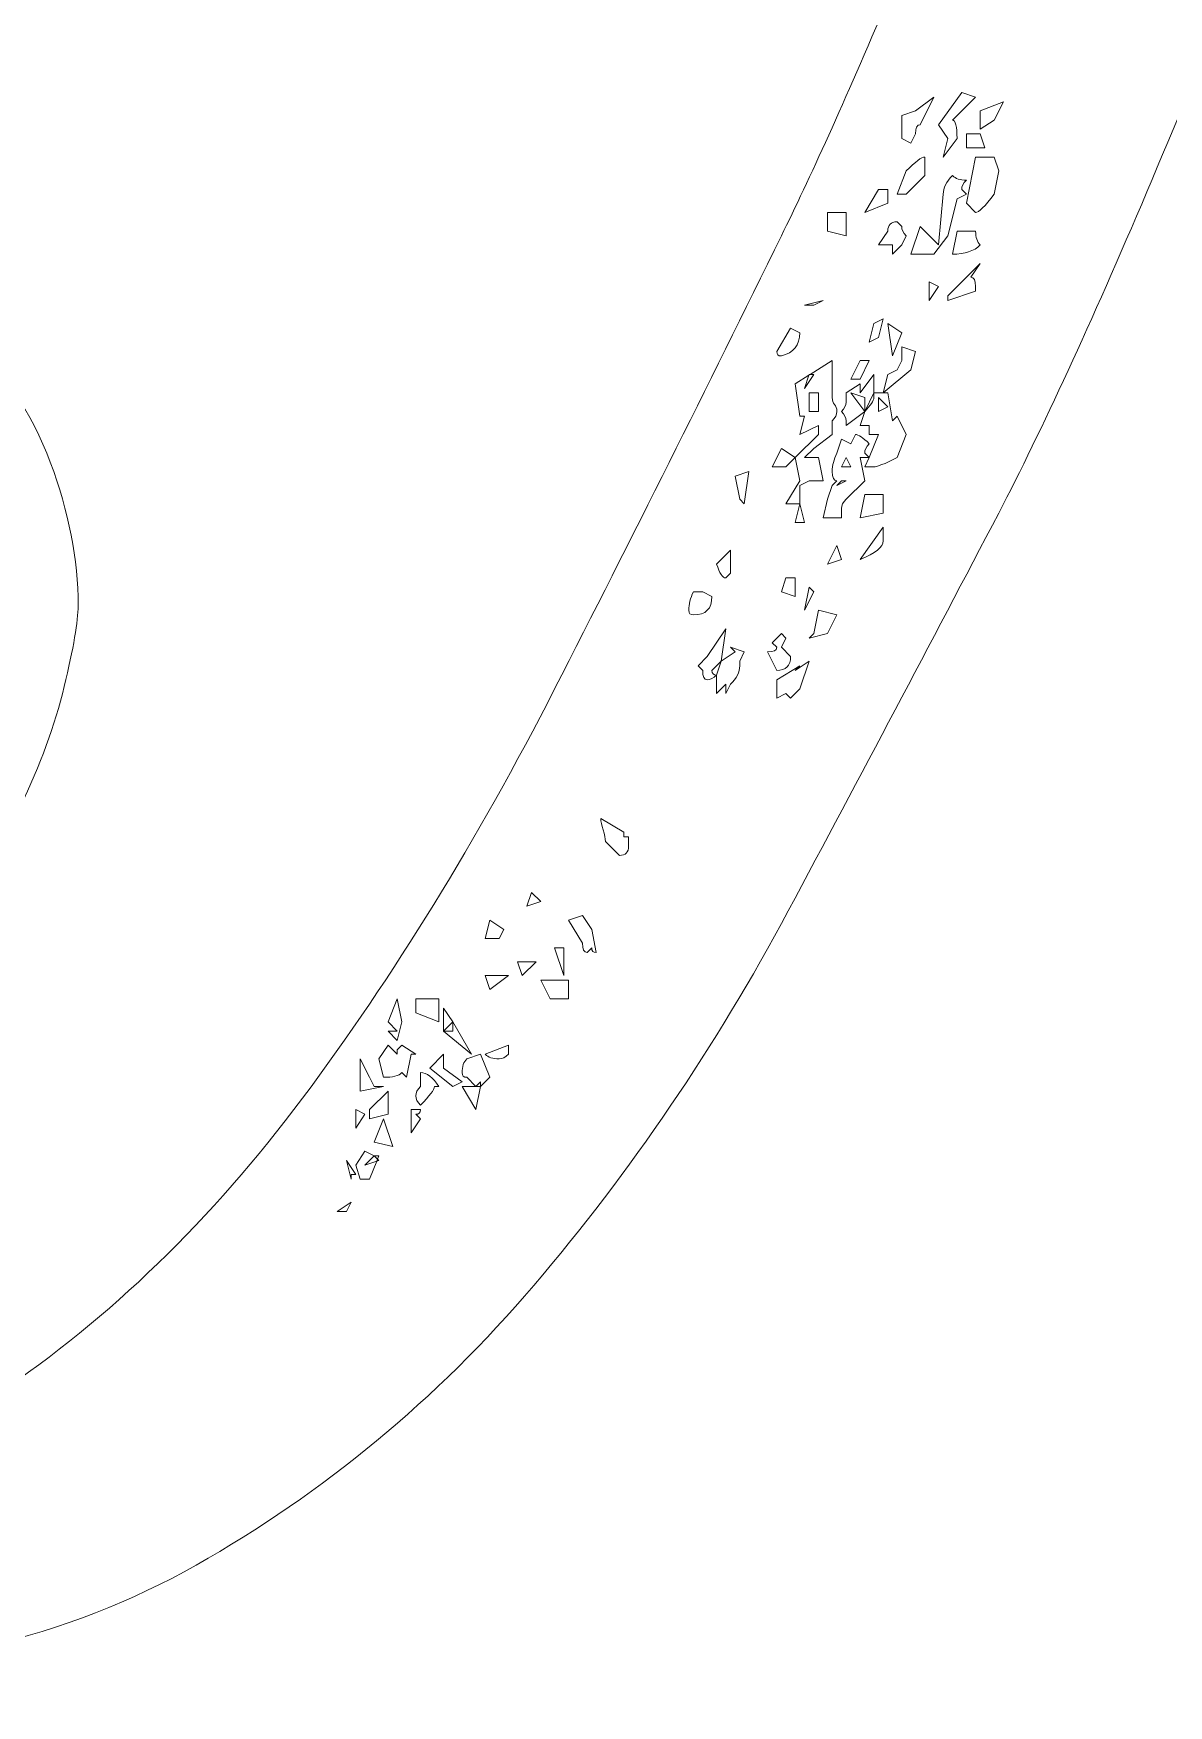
# Model space of a CAD drawing. Header units: inches. Extents: x 0.06 to 6.21, y -4.67 to -0.94.
# Drawn here: x 2.0875 to 2.2638, y -2.5711 to -2.3113 of the extents above; entities that cross this region are included whole.
import ezdxf

# ---------------------------------------------------------------- set-up
doc = ezdxf.new("R2010")
doc.units = ezdxf.units.IN
doc.header["$MEASUREMENT"] = 0
doc.layers.add('Layer 1', color=7, linetype='Continuous')

# ---------------------------------------------------------------- blocks, each defined once
blk = doc.blocks.new('block 2')
at = {"layer": 'Layer 1', "lineweight": 0}
blk.add_open_spline([(2.87628, -4.46639), (2.80444, -4.49514), (2.63681, -4.54782), (2.41652, -4.54782), (2.11478, -4.54782), (1.82744, -4.45205), (1.60235, -4.28919), (1.74603, -4.19343), (1.86576, -4.04495), (1.88012, -3.84379), (1.88012, -3.60912), (1.79392, -3.40321), (1.61672, -3.27869), (1.3533, -3.06318), (1.20484, -2.95783), (1.12343, -2.85725), (1.09949, -2.83331), (1.08991, -2.80457), (1.08991, -2.77584), (1.08991, -2.69441), (1.18569, -2.60341), (1.315, -2.58906), (1.46347, -2.56989), (1.64546, -2.69441), (1.67419, -2.8381), (1.70772, -2.96262), (1.67898, -3.09191), (1.77477, -3.12063), (1.92802, -3.18768), (1.96632, -2.97698), (1.96632, -2.89077), (1.96632, -2.55074), (1.63108, -2.34002), (1.32936, -2.34002), (1.05638, -2.34002), (0.77381, -2.45974), (0.77381, -2.75189), (0.77381, -3.00571), (1.0468, -3.20685), (1.21922, -3.33616), (1.38204, -3.46068), (1.59278, -3.60433), (1.59278, -3.81986), (1.59278, -3.92042), (1.50656, -4.02102), (1.37727, -4.09762), (1.27669, -3.98748), (1.19048, -3.85337), (1.05638, -3.74323), (0.92228, -3.62829), (0.76902, -3.50856), (0.52956, -3.50856), (0.29969, -3.50856), (0.05544, -3.63308), (0.05544, -3.87254), (0.05544, -4.29399), (0.6062, -4.47118), (0.94624, -4.47118), (1.11385, -4.47118), (1.28627, -4.44726), (1.43473, -4.38021), (1.69334, -4.56699), (2.01902, -4.66755), (2.33509, -4.66755), (2.51708, -4.66755), (2.83317, -4.60529), (2.90502, -4.50952), (2.93854, -4.4616), (2.90022, -4.46639), (2.87628, -4.46639)], degree=3, knots=[0, 0, 0, 0, 1, 1, 1, 2, 2, 2, 3, 3, 3, 4, 4, 4, 5, 5, 5, 6, 6, 6, 7, 7, 7, 8, 8, 8, 9, 9, 9, 10, 10, 10, 11, 11, 11, 12, 12, 12, 13, 13, 13, 14, 14, 14, 15, 15, 15, 16, 16, 16, 17, 17, 17, 18, 18, 18, 19, 19, 19, 20, 20, 20, 21, 21, 21, 22, 22, 22, 23, 23, 23, 23], dxfattribs=at)
blk = doc.blocks.new('block 7')
at = {"layer": 'Layer 1', "lineweight": 0}
blk.add_open_spline([(5.60076, -2.78953), (5.39094, -3.24364), (5.12366, -3.53105), (4.89087, -3.53105), (4.62006, -3.53105), (4.51088, -3.34438), (4.50554, -3.108), (4.49913, -3.11937), (4.49257, -3.13097), (4.48568, -3.14304), (4.33049, -3.41608), (4.23565, -3.53105), (4.15227, -3.53105), (3.69816, -3.53105), (4.27299, -2.25208), (4.09767, -2.25208), (4.06892, -2.25208), (3.93673, -2.29807), (3.71254, -2.91313), (3.49125, -3.5138), (3.55447, -3.53105), (3.474, -3.53105), (3.33161, -3.53105), (3.45091, -2.55861), (3.60437, -1.97075), (3.5156, -2.08608), (3.38037, -2.15885), (3.24409, -2.17736), (3.24409, -2.17736), (3.24409, -2.32968), (3.24409, -2.32968), (3.24409, -3.0051), (2.94807, -3.50805), (2.47384, -3.5368), (2.23531, -3.5368), (2.03986, -3.40458), (2.03986, -3.16892), (2.03986, -2.90163), (2.24106, -2.69756), (2.46236, -2.69756), (2.62042, -2.69756), (2.74688, -2.7378), (2.80149, -2.93611), (2.81012, -2.96772), (2.69516, -2.86427), (2.65778, -2.83552), (2.64055, -2.82116), (2.67503, -3.02521), (2.66641, -3.00223), (2.57444, -2.72056), (2.15482, -2.893), (2.15482, -3.16029), (2.15482, -3.30973), (2.26404, -3.42183), (2.45086, -3.42183), (2.88771, -3.42183), (3.04577, -2.72919), (3.04865, -2.16586), (2.80724, -2.13998), (2.66641, -2.0394), (2.51122, -1.92156), (2.32728, -1.8066), (2.11746, -1.68013), (1.87317, -1.68013), (1.6806, -1.68013), (1.38744, -1.84396), (1.36731, -2.06239), (1.36158, -2.11987), (1.30984, -1.95892), (1.3242, -1.87845), (1.32995, -1.84396), (1.18337, -2.04514), (1.18337, -2.01353), (1.18337, -1.74336), (1.55988, -1.56517), (1.8703, -1.56517), (2.14333, -1.56517), (2.41925, -1.70601), (2.60894, -1.84971), (2.76125, -1.94743), (2.83599, -2.0164), (3.04865, -2.05089), (3.04865, -1.83534), (3.10616, -1.38986), (3.46825, -1.38986), (3.55163, -1.38986), (3.62635, -1.43872), (3.66945, -1.51056), (3.69125, -1.55143), (3.70514, -1.60266), (3.70655, -1.65685), (3.74068, -1.57941), (3.7741, -1.53356), (3.80451, -1.53356), (3.83901, -1.53356), (3.86201, -1.55942), (3.86201, -1.58816), (3.86201, -1.58816), (3.86201, -1.59966), (3.86201, -1.59966), (3.86201, -1.59966), (3.66657, -2.71769), (3.66657, -2.71769), (3.82751, -2.32105), (3.96545, -2.13711), (4.09767, -2.13711), (4.60353, -2.13711), (4.05746, -3.4132), (4.14655, -3.4132), (4.14939, -3.4132), (4.16664, -3.41895), (4.24999, -3.30685), (4.3428, -3.17895), (4.52314, -2.83002), (4.56373, -2.74706), (4.66526, -2.43243), (4.88508, -2.14286), (5.11216, -2.14286), (5.19263, -2.14286), (5.29035, -2.22047), (5.29035, -2.3498), (5.29035, -2.65445), (4.97134, -2.99935), (4.73277, -3.02521), (4.72702, -3.06257), (4.72702, -3.09707), (4.72702, -3.12866), (4.72702, -3.30402), (4.78453, -3.41608), (4.888, -3.41608), (5.07194, -3.41608), (5.31047, -3.14304), (5.49729, -2.74067), (5.50879, -2.72056), (5.52892, -2.70619), (5.55188, -2.70619), (5.58351, -2.70619), (5.60651, -2.73492), (5.60651, -2.76367), (5.60651, -2.7723), (5.60364, -2.78091), (5.60076, -2.78953)], degree=3, knots=[0, 0, 0, 0, 1, 1, 1, 2, 2, 2, 3, 3, 3, 4, 4, 4, 5, 5, 5, 6, 6, 6, 7, 7, 7, 8, 8, 8, 9, 9, 9, 10, 10, 10, 11, 11, 11, 12, 12, 12, 13, 13, 13, 14, 14, 14, 15, 15, 15, 16, 16, 16, 17, 17, 17, 18, 18, 18, 19, 19, 19, 20, 20, 20, 21, 21, 21, 22, 22, 22, 23, 23, 23, 24, 24, 24, 25, 25, 25, 26, 26, 26, 27, 27, 27, 28, 28, 28, 29, 29, 29, 30, 30, 30, 31, 31, 31, 32, 32, 32, 33, 33, 33, 34, 34, 34, 35, 35, 35, 36, 36, 36, 37, 37, 37, 38, 38, 38, 39, 39, 39, 40, 40, 40, 41, 41, 41, 42, 42, 42, 43, 43, 43, 44, 44, 44, 45, 45, 45, 46, 46, 46, 47, 47, 47, 47], dxfattribs=at)
blk = doc.blocks.new('block 9')
at = {"layer": 'Layer 1', "lineweight": 0}
for points in [[(2.23457, -2.32621), (2.23672, -2.32479), (2.23816, -2.32192), (2.23457, -2.32335), (2.23457, -2.32621)], [(2.23457, -2.32693), (2.23241, -2.32693), (2.23241, -2.32909), (2.23529, -2.32909), (2.23457, -2.32693)], [(2.21662, -2.33915), (2.22021, -2.33771), (2.22021, -2.33556), (2.21877, -2.33556), (2.21662, -2.33915)], [(2.21087, -2.34202), (2.21374, -2.34274), (2.21374, -2.33915), (2.21087, -2.33915), (2.21087, -2.34202)], [(2.2281, -2.35065), (2.22666, -2.34993), (2.22666, -2.35281), (2.2281, -2.35065)], [(2.20727, -2.35353), (2.20871, -2.35353), (2.21015, -2.35281), (2.20727, -2.35353)], [(2.21877, -2.35856), (2.21949, -2.35568), (2.21805, -2.3564), (2.21734, -2.35928), (2.21877, -2.35856)], [(2.22093, -2.36143), (2.22237, -2.35784), (2.22021, -2.3564), (2.22093, -2.36143)], [(2.21446, -2.36503), (2.2159, -2.36503), (2.21734, -2.36215), (2.2159, -2.36215), (2.21446, -2.36503)], [(2.19649, -2.3801), (2.19721, -2.3837), (2.19793, -2.38442), (2.19865, -2.37938), (2.19649, -2.3801)], [(2.21949, -2.38298), (2.21662, -2.38298), (2.2159, -2.38657), (2.21949, -2.38585), (2.21949, -2.38298)], [(2.21302, -2.39304), (2.2123, -2.39089), (2.21087, -2.39376), (2.21302, -2.39304)], [(2.20583, -2.39592), (2.2044, -2.39592), (2.20368, -2.39807), (2.20583, -2.39879), (2.20583, -2.39592)], [(2.20871, -2.39807), (2.20799, -2.39735), (2.20727, -2.40095), (2.20871, -2.39807)], [(2.2123, -2.40167), (2.20943, -2.40095), (2.20871, -2.40454), (2.20799, -2.40526), (2.21087, -2.40454), (2.2123, -2.40167)], [(2.20799, -2.40886), (2.20583, -2.41029), (2.20655, -2.40957), (2.20296, -2.41173), (2.20296, -2.41461), (2.2044, -2.41389), (2.20512, -2.41461), (2.20655, -2.41317), (2.20799, -2.40886)], [(2.16416, -2.44693), (2.16632, -2.44622), (2.16488, -2.44478), (2.16416, -2.44693)], [(2.15769, -2.45197), (2.15985, -2.45197), (2.16057, -2.45053), (2.15841, -2.44909), (2.15769, -2.45197)], [(2.16847, -2.4534), (2.16991, -2.45772), (2.16991, -2.4534), (2.16847, -2.4534)], [(2.15769, -2.45772), (2.15841, -2.45987), (2.16129, -2.45772), (2.15769, -2.45772)], [(2.16272, -2.45556), (2.16344, -2.45772), (2.1656, -2.45556), (2.16272, -2.45556)], [(2.17063, -2.45844), (2.16632, -2.45844), (2.16776, -2.46131), (2.17063, -2.46131), (2.17063, -2.45844)], [(2.14403, -2.46634), (2.1426, -2.46634), (2.14403, -2.46778), (2.14475, -2.4649), (2.14403, -2.46131), (2.1426, -2.4649), (2.14403, -2.46634)], [(2.14691, -2.46347), (2.1505, -2.4649), (2.1505, -2.46131), (2.14691, -2.46131), (2.14691, -2.46347)], [(2.15122, -2.46634), (2.15554, -2.46994), (2.15266, -2.4649), (2.15122, -2.46275), (2.15122, -2.46634)], [(2.13828, -2.47567), (2.14188, -2.47495), (2.14044, -2.47495), (2.13972, -2.47351), (2.13828, -2.47064), (2.13828, -2.47423), (2.13828, -2.47567)], [(2.15122, -2.47207), (2.15122, -2.46994), (2.14907, -2.47207), (2.15266, -2.47495), (2.1541, -2.47423), (2.15122, -2.47207)], [(2.1426, -2.47926), (2.1426, -2.47567), (2.13972, -2.47854), (2.13972, -2.47998), (2.1426, -2.47926)], [(2.13757, -2.48142), (2.139, -2.47926), (2.13757, -2.47854), (2.13757, -2.48142)], [(2.14044, -2.48358), (2.14332, -2.48429), (2.14188, -2.47998), (2.14044, -2.48358)], [(2.13613, -2.48645), (2.13685, -2.48933), (2.13685, -2.48861), (2.13757, -2.48861), (2.13613, -2.48645)], [(2.13757, -2.48717), (2.13828, -2.48933), (2.13972, -2.48933), (2.14083, -2.48656), (2.14116, -2.48645), (2.14095, -2.48625), (2.14116, -2.48573), (2.14044, -2.48573), (2.139, -2.48501), (2.13757, -2.48717)], [(2.13469, -2.49436), (2.13613, -2.49436), (2.13685, -2.49292), (2.13469, -2.49436)]]:
    blk.add_lwpolyline(points, dxfattribs=at)
for points, knots in [([(2.042, -2.56622), (2.02235, -2.56622), (2.00595, -2.56357), (1.99279, -2.55831), (1.97961, -2.55302), (1.96872, -2.54633), (1.96009, -2.53819), (1.95147, -2.53004), (1.94489, -2.5213), (1.94033, -2.51196), (1.93578, -2.50261), (1.9323, -2.49377), (1.92992, -2.48538), (1.92751, -2.477), (1.9262, -2.46994), (1.92596, -2.46419), (1.92572, -2.45844), (1.92561, -2.45532), (1.92561, -2.45484), (1.92561, -2.43569), (1.92848, -2.41868), (1.93422, -2.40382), (1.93997, -2.38899), (1.94752, -2.37651), (1.95687, -2.36646), (1.96619, -2.3564), (1.9765, -2.34873), (1.98776, -2.34346), (1.999, -2.33819), (2.01015, -2.33556), (2.02117, -2.33556), (2.03361, -2.33556), (2.0444, -2.3376), (2.0535, -2.34167), (2.06259, -2.34575), (2.07025, -2.35089), (2.0765, -2.35712), (2.08271, -2.36335), (2.08727, -2.3703), (2.09014, -2.37795), (2.09302, -2.38561), (2.09446, -2.39304), (2.09446, -2.40023), (2.09446, -2.40263), (2.09374, -2.40683), (2.0923, -2.4128), (2.09086, -2.41879), (2.08859, -2.42502), (2.08548, -2.43149), (2.08236, -2.43796), (2.07829, -2.44358), (2.07326, -2.44837), (2.06823, -2.45316), (2.06237, -2.45556), (2.05566, -2.45556), (2.05087, -2.45556), (2.04847, -2.45436), (2.04847, -2.45197), (2.04847, -2.45101), (2.04919, -2.45005), (2.05063, -2.44909), (2.05877, -2.44478), (2.06452, -2.43964), (2.06788, -2.43365), (2.07121, -2.42766), (2.07291, -2.42108), (2.07291, -2.41389), (2.07291, -2.40191), (2.06882, -2.39293), (2.06069, -2.38694), (2.05254, -2.38095), (2.04296, -2.37795), (2.03194, -2.37795), (2.02379, -2.37795), (2.01481, -2.37988), (2.00501, -2.3837), (1.99519, -2.38755), (1.98608, -2.39317), (1.97769, -2.40058), (1.96931, -2.40803), (1.96236, -2.41748), (1.95687, -2.42896), (1.95134, -2.44047), (1.94859, -2.45388), (1.94859, -2.46922), (1.94859, -2.47545), (1.9499, -2.48262), (1.95255, -2.49076), (1.95517, -2.49891), (1.95948, -2.50669), (1.96547, -2.51412), (1.97146, -2.52154), (1.97913, -2.52777), (1.98848, -2.5328), (1.99782, -2.53784), (2.00919, -2.54034), (2.02261, -2.54034), (2.04464, -2.54034), (2.06439, -2.53446), (2.08189, -2.52274), (2.09936, -2.511), (2.11517, -2.49567), (2.12931, -2.47676), (2.14343, -2.45783), (2.15649, -2.43663), (2.16847, -2.41317), (2.18044, -2.38971), (2.19218, -2.36622), (2.20368, -2.34274), (2.20799, -2.33412), (2.21348, -2.32192), (2.22021, -2.3061), (2.2269, -2.29029), (2.23409, -2.27282), (2.24176, -2.25365), (2.24942, -2.2345), (2.2572, -2.21448), (2.26511, -2.19365), (2.27302, -2.17281), (2.28055, -2.15305), (2.28774, -2.13436), (2.28774, -2.13436), (2.28415, -2.13436), (2.28415, -2.13436), (2.26642, -2.13534), (2.24644, -2.13724), (2.22416, -2.14011), (2.20187, -2.14299), (2.1802, -2.14443), (2.15913, -2.14443), (2.14763, -2.14443), (2.13637, -2.1436), (2.12536, -2.14192), (2.11432, -2.14024), (2.10452, -2.13737), (2.09589, -2.13329), (2.08727, -2.12922), (2.08032, -2.12384), (2.07507, -2.11713), (2.06978, -2.11042), (2.06716, -2.10179), (2.06716, -2.09125), (2.06716, -2.08312), (2.06882, -2.07522), (2.07219, -2.06755), (2.07553, -2.05988), (2.07997, -2.05317), (2.08548, -2.04742), (2.09097, -2.04167), (2.09757, -2.03714), (2.10524, -2.03378), (2.11289, -2.03043), (2.12105, -2.02875), (2.12966, -2.02875), (2.14643, -2.02875), (2.16009, -2.03283), (2.17063, -2.04095), (2.18115, -2.04912), (2.18643, -2.05988), (2.18643, -2.0733), (2.18643, -2.08478), (2.18416, -2.09282), (2.17961, -2.09737), (2.17505, -2.10192), (2.17135, -2.10419), (2.16847, -2.10419), (2.1656, -2.10419), (2.16296, -2.10312), (2.16057, -2.10096), (2.15815, -2.09881), (2.15697, -2.09654), (2.15697, -2.09413), (2.15697, -2.09031), (2.15804, -2.08672), (2.1602, -2.08334), (2.16236, -2.08001), (2.16344, -2.07665), (2.16344, -2.0733), (2.16344, -2.06563), (2.16009, -2.05953), (2.15338, -2.05498), (2.14667, -2.05043), (2.13924, -2.04814), (2.1311, -2.04814), (2.12487, -2.04814), (2.11924, -2.04934), (2.11421, -2.05174), (2.10918, -2.05415), (2.105, -2.05714), (2.10164, -2.06071), (2.09829, -2.06431), (2.09565, -2.06803), (2.09374, -2.07186), (2.09182, -2.0757), (2.09086, -2.07881), (2.09086, -2.08121), (2.09086, -2.09079), (2.09685, -2.0987), (2.10883, -2.10491), (2.12079, -2.11114), (2.13541, -2.11425), (2.15266, -2.11425), (2.15506, -2.11425), (2.15743, -2.11425), (2.15985, -2.11425), (2.16225, -2.11425), (2.16462, -2.11401), (2.16704, -2.11353), (2.19146, -2.11114), (2.21409, -2.10885), (2.23494, -2.10672), (2.25576, -2.10456), (2.2772, -2.10108), (2.29924, -2.09628), (2.30451, -2.08193), (2.30859, -2.06971), (2.31146, -2.05964), (2.31434, -2.04958), (2.31578, -2.04337), (2.31578, -2.04095), (2.31578, -2.04095), (2.31578, -2.03952), (2.31578, -2.03952), (2.31578, -2.03905), (2.31743, -2.0388), (2.32079, -2.0388), (2.32414, -2.0388), (2.32822, -2.03917), (2.33301, -2.03988), (2.3378, -2.0406), (2.34246, -2.04204), (2.34702, -2.0442), (2.35157, -2.04635), (2.3554, -2.04934), (2.35852, -2.05317), (2.36163, -2.05701), (2.3632, -2.06204), (2.3632, -2.06827), (2.3632, -2.07354), (2.36176, -2.07977), (2.35889, -2.08694), (2.35889, -2.08694), (2.35673, -2.09197), (2.35673, -2.09197), (2.37157, -2.09053), (2.38943, -2.08838), (2.41025, -2.0855), (2.4311, -2.08264), (2.45229, -2.07988), (2.47384, -2.07724), (2.4954, -2.07463), (2.51612, -2.07234), (2.53601, -2.07042), (2.55588, -2.06851), (2.57228, -2.06755), (2.58522, -2.06755), (2.59862, -2.06755), (2.60894, -2.06995), (2.61611, -2.07474), (2.6233, -2.07953), (2.62844, -2.08504), (2.63157, -2.09125), (2.63467, -2.09748), (2.63659, -2.10371), (2.63731, -2.10994), (2.63802, -2.11617), (2.63839, -2.12072), (2.63839, -2.1236), (2.63839, -2.1236), (2.63767, -2.12647), (2.63767, -2.12647), (2.63767, -2.12647), (2.63839, -2.12719), (2.63839, -2.12719), (2.63791, -2.12719), (2.63743, -2.12695), (2.63696, -2.12647), (2.63025, -2.12216), (2.62066, -2.11917), (2.60822, -2.11748), (2.59574, -2.11582), (2.58115, -2.11497), (2.56437, -2.11497), (2.53478, -2.11497), (2.50076, -2.11675), (2.46236, -2.12032), (2.46236, -2.12032), (2.46236, -2.12719), (2.46236, -2.12719), (2.46236, -2.12719), (2.46183, -2.12037), (2.46183, -2.12037), (2.45883, -2.12065), (2.45573, -2.12092), (2.45272, -2.1212), (2.45272, -2.1212), (2.45301, -2.12432), (2.45301, -2.12432), (2.45301, -2.12432), (2.45231, -2.12123), (2.45231, -2.12123), (2.41682, -2.12451), (2.3807, -2.12771), (2.34379, -2.13079), (2.33517, -2.15137), (2.32606, -2.17379), (2.31649, -2.19797), (2.30689, -2.22215), (2.29733, -2.24611), (2.28774, -2.26981), (2.27816, -2.29353), (2.26907, -2.31556), (2.26045, -2.33592), (2.25182, -2.35629), (2.24415, -2.37293), (2.23744, -2.38585), (2.2269, -2.40598), (2.21601, -2.42659), (2.20475, -2.44765), (2.19349, -2.46874), (2.18033, -2.48815), (2.16523, -2.50586), (2.15015, -2.52357), (2.13264, -2.53806), (2.11278, -2.54932), (2.09291, -2.56058), (2.06932, -2.56622), (2.042, -2.56622)], [0, 0, 0, 0, 1, 1, 1, 2, 2, 2, 3, 3, 3, 4, 4, 4, 5, 5, 5, 6, 6, 6, 7, 7, 7, 8, 8, 8, 9, 9, 9, 10, 10, 10, 11, 11, 11, 12, 12, 12, 13, 13, 13, 14, 14, 14, 15, 15, 15, 16, 16, 16, 17, 17, 17, 18, 18, 18, 19, 19, 19, 20, 20, 20, 21, 21, 21, 22, 22, 22, 23, 23, 23, 24, 24, 24, 25, 25, 25, 26, 26, 26, 27, 27, 27, 28, 28, 28, 29, 29, 29, 30, 30, 30, 31, 31, 31, 32, 32, 32, 33, 33, 33, 34, 34, 34, 35, 35, 35, 36, 36, 36, 37, 37, 37, 38, 38, 38, 39, 39, 39, 40, 40, 40, 41, 41, 41, 42, 42, 42, 43, 43, 43, 44, 44, 44, 45, 45, 45, 46, 46, 46, 47, 47, 47, 48, 48, 48, 49, 49, 49, 50, 50, 50, 51, 51, 51, 52, 52, 52, 53, 53, 53, 54, 54, 54, 55, 55, 55, 56, 56, 56, 57, 57, 57, 58, 58, 58, 59, 59, 59, 60, 60, 60, 61, 61, 61, 62, 62, 62, 63, 63, 63, 64, 64, 64, 65, 65, 65, 66, 66, 66, 67, 67, 67, 68, 68, 68, 69, 69, 69, 70, 70, 70, 71, 71, 71, 72, 72, 72, 73, 73, 73, 74, 74, 74, 75, 75, 75, 76, 76, 76, 77, 77, 77, 78, 78, 78, 79, 79, 79, 80, 80, 80, 81, 81, 81, 82, 82, 82, 83, 83, 83, 84, 84, 84, 85, 85, 85, 86, 86, 86, 87, 87, 87, 88, 88, 88, 89, 89, 89, 90, 90, 90, 91, 91, 91, 92, 92, 92, 93, 93, 93, 94, 94, 94, 95, 95, 95, 96, 96, 96, 97, 97, 97, 98, 98, 98, 99, 99, 99, 100, 100, 100, 101, 101, 101, 102, 102, 102, 103, 103, 103, 104, 104, 104, 105, 105, 105, 106, 106, 106, 107, 107, 107, 108, 108, 108, 109, 109, 109, 109]), ([(2.22237, -2.32765), (2.22237, -2.32765), (2.22379, -2.32837), (2.22379, -2.32837), (2.22379, -2.32837), (2.22451, -2.32693), (2.22451, -2.32693), (2.22451, -2.32599), (2.22474, -2.32549), (2.22522, -2.32549), (2.22522, -2.32549), (2.22738, -2.3212), (2.22738, -2.3212), (2.22738, -2.3212), (2.22451, -2.32335), (2.22451, -2.32335), (2.22451, -2.32335), (2.22237, -2.32407), (2.22237, -2.32407), (2.22237, -2.32407), (2.22237, -2.32765), (2.22237, -2.32765)], [0, 0, 0, 0, 1, 1, 1, 2, 2, 2, 3, 3, 3, 4, 4, 4, 5, 5, 5, 6, 6, 6, 7, 7, 7, 7]), ([(2.2281, -2.32549), (2.2281, -2.32549), (2.22954, -2.32765), (2.22954, -2.32765), (2.22954, -2.32765), (2.22882, -2.33052), (2.22882, -2.33052), (2.22882, -2.33052), (2.23097, -2.32765), (2.23097, -2.32765), (2.23097, -2.32575), (2.23073, -2.32479), (2.23026, -2.32479), (2.23026, -2.32479), (2.23385, -2.3212), (2.23385, -2.3212), (2.23385, -2.3212), (2.23169, -2.32048), (2.23169, -2.32048), (2.23169, -2.32048), (2.2281, -2.32549), (2.2281, -2.32549)], [0, 0, 0, 0, 1, 1, 1, 2, 2, 2, 3, 3, 3, 4, 4, 4, 5, 5, 5, 6, 6, 6, 7, 7, 7, 7]), ([(2.22165, -2.33627), (2.22165, -2.33627), (2.22309, -2.33627), (2.22309, -2.33627), (2.22309, -2.33627), (2.22594, -2.3334), (2.22594, -2.3334), (2.22594, -2.3334), (2.22594, -2.33052), (2.22594, -2.33052), (2.22546, -2.33052), (2.22451, -2.33124), (2.22309, -2.33268), (2.22309, -2.33268), (2.22165, -2.33627), (2.22165, -2.33627)], [0, 0, 0, 0, 1, 1, 1, 2, 2, 2, 3, 3, 3, 4, 4, 4, 5, 5, 5, 5]), ([(2.23744, -2.33268), (2.23744, -2.33268), (2.23672, -2.33052), (2.23672, -2.33052), (2.23672, -2.33052), (2.23385, -2.33052), (2.23385, -2.33052), (2.23385, -2.33052), (2.23241, -2.33771), (2.23241, -2.33771), (2.23241, -2.33771), (2.23385, -2.33915), (2.23385, -2.33915), (2.23433, -2.33915), (2.23529, -2.33819), (2.23672, -2.33627), (2.23672, -2.33627), (2.23744, -2.33268), (2.23744, -2.33268)], [0, 0, 0, 0, 1, 1, 1, 2, 2, 2, 3, 3, 3, 4, 4, 4, 5, 5, 5, 6, 6, 6, 6]), ([(2.2281, -2.34418), (2.2281, -2.34418), (2.22522, -2.34131), (2.22522, -2.34131), (2.22522, -2.34131), (2.22379, -2.34562), (2.22379, -2.34562), (2.22379, -2.34562), (2.22738, -2.34562), (2.22738, -2.34562), (2.22738, -2.34562), (2.22954, -2.34274), (2.22954, -2.34274), (2.22954, -2.34274), (2.23097, -2.33699), (2.23097, -2.33699), (2.23097, -2.33699), (2.23241, -2.33627), (2.23241, -2.33627), (2.23241, -2.33627), (2.23169, -2.33556), (2.23169, -2.33556), (2.23169, -2.33509), (2.23193, -2.33462), (2.23241, -2.33412), (2.23145, -2.33412), (2.23073, -2.3339), (2.23026, -2.3334), (2.2293, -2.33438), (2.22882, -2.33532), (2.22882, -2.33627), (2.22882, -2.33627), (2.2281, -2.34418), (2.2281, -2.34418)], [0, 0, 0, 0, 1, 1, 1, 2, 2, 2, 3, 3, 3, 4, 4, 4, 5, 5, 5, 6, 6, 6, 7, 7, 7, 8, 8, 8, 9, 9, 9, 10, 10, 10, 11, 11, 11, 11]), ([(2.22021, -2.34202), (2.22021, -2.34202), (2.21877, -2.34418), (2.21877, -2.34418), (2.21877, -2.34418), (2.22093, -2.34418), (2.22093, -2.34418), (2.22093, -2.34418), (2.22093, -2.34562), (2.22093, -2.34562), (2.22093, -2.34562), (2.22237, -2.34418), (2.22237, -2.34418), (2.22237, -2.34418), (2.22309, -2.34274), (2.22309, -2.34274), (2.22259, -2.34228), (2.22237, -2.34179), (2.22237, -2.34131), (2.22237, -2.34131), (2.22165, -2.34059), (2.22165, -2.34059), (2.22067, -2.34059), (2.22021, -2.34107), (2.22021, -2.34202)], [0, 0, 0, 0, 1, 1, 1, 2, 2, 2, 3, 3, 3, 4, 4, 4, 5, 5, 5, 6, 6, 6, 7, 7, 7, 8, 8, 8, 8]), ([(2.23457, -2.34418), (2.23409, -2.34372), (2.23385, -2.343), (2.23385, -2.34202), (2.23385, -2.34202), (2.23097, -2.34202), (2.23097, -2.34202), (2.23097, -2.34202), (2.23026, -2.34562), (2.23026, -2.34562), (2.23217, -2.34562), (2.23361, -2.34514), (2.23457, -2.34418)], [0, 0, 0, 0, 1, 1, 1, 2, 2, 2, 3, 3, 3, 4, 4, 4, 4]), ([(2.23313, -2.34921), (2.23313, -2.34921), (2.23457, -2.34706), (2.23457, -2.34706), (2.23457, -2.34706), (2.22954, -2.35209), (2.22954, -2.35209), (2.22954, -2.35209), (2.22954, -2.35281), (2.22954, -2.35281), (2.22954, -2.35281), (2.23385, -2.35137), (2.23385, -2.35137), (2.23385, -2.35137), (2.23385, -2.35065), (2.23385, -2.35065), (2.23385, -2.34969), (2.23361, -2.34921), (2.23313, -2.34921)], [0, 0, 0, 0, 1, 1, 1, 2, 2, 2, 3, 3, 3, 4, 4, 4, 5, 5, 5, 6, 6, 6, 6]), ([(2.20296, -2.36071), (2.20296, -2.36119), (2.2032, -2.36143), (2.20368, -2.36143), (2.20558, -2.36095), (2.20655, -2.35976), (2.20655, -2.35784), (2.20655, -2.35784), (2.20512, -2.35712), (2.20512, -2.35712), (2.20512, -2.35712), (2.20296, -2.36071), (2.20296, -2.36071)], [0, 0, 0, 0, 1, 1, 1, 2, 2, 2, 3, 3, 3, 4, 4, 4, 4]), ([(2.22451, -2.36071), (2.22451, -2.36071), (2.22237, -2.36), (2.22237, -2.36), (2.22237, -2.36), (2.22237, -2.36215), (2.22237, -2.36215), (2.22237, -2.36215), (2.22165, -2.36359), (2.22165, -2.36359), (2.22165, -2.36359), (2.22021, -2.36431), (2.22021, -2.36431), (2.22021, -2.36431), (2.21949, -2.36718), (2.21949, -2.36718), (2.21949, -2.36718), (2.21805, -2.36718), (2.21805, -2.36718), (2.21805, -2.36718), (2.21805, -2.36431), (2.21805, -2.36431), (2.21805, -2.36431), (2.2159, -2.36718), (2.2159, -2.36718), (2.2159, -2.36718), (2.2159, -2.36575), (2.2159, -2.36575), (2.2159, -2.36575), (2.21374, -2.36718), (2.21374, -2.36718), (2.21374, -2.36718), (2.21374, -2.36862), (2.21374, -2.36862), (2.21374, -2.3691), (2.21348, -2.36958), (2.21302, -2.37006), (2.21348, -2.37054), (2.21374, -2.37102), (2.21374, -2.3715), (2.21374, -2.3715), (2.21374, -2.37222), (2.21374, -2.37222), (2.21374, -2.37222), (2.21662, -2.37006), (2.21662, -2.37006), (2.21662, -2.37006), (2.2159, -2.37222), (2.2159, -2.37222), (2.2159, -2.37222), (2.21734, -2.37222), (2.21734, -2.37222), (2.21734, -2.37222), (2.21734, -2.37363), (2.21734, -2.37363), (2.21734, -2.37363), (2.21877, -2.37363), (2.21877, -2.37363), (2.21877, -2.37363), (2.21734, -2.37723), (2.21734, -2.37723), (2.21734, -2.37723), (2.21662, -2.37651), (2.21662, -2.37651), (2.21662, -2.37605), (2.21684, -2.37557), (2.21734, -2.37507), (2.21636, -2.37413), (2.21564, -2.37363), (2.21518, -2.37363), (2.21518, -2.37363), (2.21446, -2.37507), (2.21446, -2.37507), (2.21446, -2.37507), (2.21302, -2.37435), (2.21302, -2.37435), (2.21302, -2.37435), (2.2123, -2.37651), (2.2123, -2.37651), (2.21182, -2.37749), (2.21158, -2.37844), (2.21158, -2.37938), (2.21158, -2.38036), (2.21182, -2.38082), (2.2123, -2.38082), (2.2123, -2.38082), (2.21158, -2.38154), (2.21158, -2.38154), (2.21158, -2.38154), (2.21087, -2.3837), (2.21087, -2.3837), (2.21087, -2.3837), (2.21015, -2.38657), (2.21015, -2.38657), (2.21015, -2.38657), (2.21302, -2.38657), (2.21302, -2.38657), (2.21302, -2.38657), (2.21302, -2.38514), (2.21302, -2.38514), (2.21302, -2.38467), (2.21326, -2.38418), (2.21374, -2.3837), (2.21374, -2.3837), (2.21662, -2.38082), (2.21662, -2.38082), (2.21662, -2.38082), (2.2159, -2.37723), (2.2159, -2.37723), (2.2159, -2.37723), (2.21734, -2.37723), (2.21734, -2.37723), (2.21734, -2.37723), (2.21662, -2.37867), (2.21662, -2.37867), (2.21662, -2.37867), (2.21805, -2.37867), (2.21805, -2.37867), (2.21851, -2.37867), (2.21971, -2.37821), (2.22165, -2.37723), (2.22165, -2.37723), (2.22309, -2.37363), (2.22309, -2.37363), (2.22309, -2.37363), (2.22165, -2.37078), (2.22165, -2.37078), (2.22165, -2.37078), (2.22093, -2.3715), (2.22093, -2.3715), (2.22093, -2.3715), (2.22021, -2.36718), (2.22021, -2.36718), (2.22021, -2.36718), (2.21949, -2.36718), (2.21949, -2.36718), (2.21949, -2.36718), (2.22379, -2.36359), (2.22379, -2.36359), (2.22379, -2.36359), (2.22451, -2.36071), (2.22451, -2.36071)], [0, 0, 0, 0, 1, 1, 1, 2, 2, 2, 3, 3, 3, 4, 4, 4, 5, 5, 5, 6, 6, 6, 7, 7, 7, 8, 8, 8, 9, 9, 9, 10, 10, 10, 11, 11, 11, 12, 12, 12, 13, 13, 13, 14, 14, 14, 15, 15, 15, 16, 16, 16, 17, 17, 17, 18, 18, 18, 19, 19, 19, 20, 20, 20, 21, 21, 21, 22, 22, 22, 23, 23, 23, 24, 24, 24, 25, 25, 25, 26, 26, 26, 27, 27, 27, 28, 28, 28, 29, 29, 29, 30, 30, 30, 31, 31, 31, 32, 32, 32, 33, 33, 33, 34, 34, 34, 35, 35, 35, 36, 36, 36, 37, 37, 37, 38, 38, 38, 39, 39, 39, 40, 40, 40, 41, 41, 41, 42, 42, 42, 43, 43, 43, 44, 44, 44, 45, 45, 45, 46, 46, 46, 47, 47, 47, 47]), ([(2.20224, -2.37867), (2.20224, -2.37867), (2.2044, -2.37867), (2.2044, -2.37867), (2.2044, -2.37867), (2.20583, -2.37723), (2.20583, -2.37723), (2.20583, -2.37723), (2.20655, -2.38082), (2.20655, -2.38082), (2.20655, -2.38082), (2.2044, -2.38442), (2.2044, -2.38442), (2.2044, -2.38442), (2.20655, -2.38442), (2.20655, -2.38442), (2.20655, -2.38442), (2.20583, -2.38729), (2.20583, -2.38729), (2.20583, -2.38729), (2.20727, -2.38729), (2.20727, -2.38729), (2.20727, -2.38729), (2.20655, -2.38442), (2.20655, -2.38442), (2.20655, -2.38442), (2.20655, -2.38154), (2.20655, -2.38154), (2.20655, -2.38154), (2.20799, -2.38082), (2.20799, -2.38082), (2.20799, -2.38082), (2.21015, -2.38082), (2.21015, -2.38082), (2.21015, -2.38082), (2.20943, -2.37723), (2.20943, -2.37723), (2.20943, -2.37723), (2.20727, -2.37723), (2.20727, -2.37723), (2.20727, -2.37723), (2.20871, -2.37579), (2.20871, -2.37579), (2.20871, -2.37579), (2.21158, -2.37363), (2.21158, -2.37363), (2.21158, -2.37363), (2.21158, -2.3715), (2.21158, -2.3715), (2.21205, -2.37102), (2.2123, -2.37054), (2.2123, -2.37006), (2.2123, -2.36958), (2.21217, -2.36921), (2.21193, -2.36897), (2.2117, -2.36873), (2.21158, -2.36838), (2.21158, -2.3679), (2.21158, -2.3679), (2.21158, -2.36431), (2.21158, -2.36431), (2.21158, -2.36431), (2.21158, -2.36215), (2.21158, -2.36215), (2.21158, -2.36215), (2.20813, -2.36431), (2.20813, -2.36431), (2.20813, -2.36431), (2.20799, -2.36431), (2.20799, -2.36431), (2.20799, -2.36431), (2.20795, -2.36442), (2.20795, -2.36442), (2.20795, -2.36442), (2.20583, -2.36575), (2.20583, -2.36575), (2.20583, -2.36575), (2.20655, -2.37078), (2.20655, -2.37078), (2.20655, -2.37078), (2.20727, -2.37078), (2.20727, -2.37078), (2.20727, -2.37078), (2.20655, -2.37363), (2.20655, -2.37363), (2.20655, -2.37363), (2.20943, -2.37222), (2.20943, -2.37222), (2.20943, -2.37222), (2.20943, -2.37363), (2.20943, -2.37363), (2.20943, -2.37363), (2.20583, -2.37723), (2.20583, -2.37723), (2.20583, -2.37723), (2.20368, -2.37579), (2.20368, -2.37579), (2.20368, -2.37579), (2.20224, -2.37867), (2.20224, -2.37867)], [0, 0, 0, 0, 1, 1, 1, 2, 2, 2, 3, 3, 3, 4, 4, 4, 5, 5, 5, 6, 6, 6, 7, 7, 7, 8, 8, 8, 9, 9, 9, 10, 10, 10, 11, 11, 11, 12, 12, 12, 13, 13, 13, 14, 14, 14, 15, 15, 15, 16, 16, 16, 17, 17, 17, 18, 18, 18, 19, 19, 19, 20, 20, 20, 21, 21, 21, 22, 22, 22, 23, 23, 23, 24, 24, 24, 25, 25, 25, 26, 26, 26, 27, 27, 27, 28, 28, 28, 29, 29, 29, 30, 30, 30, 31, 31, 31, 32, 32, 32, 33, 33, 33, 33]), ([(2.21949, -2.38801), (2.21949, -2.38801), (2.2159, -2.39304), (2.2159, -2.39304), (2.21828, -2.39208), (2.21949, -2.39114), (2.21949, -2.39017), (2.21949, -2.39017), (2.21949, -2.38801), (2.21949, -2.38801)], [0, 0, 0, 0, 1, 1, 1, 2, 2, 2, 3, 3, 3, 3]), ([(2.19361, -2.39376), (2.19409, -2.3952), (2.19457, -2.39592), (2.19505, -2.39592), (2.19505, -2.39592), (2.19577, -2.3952), (2.19577, -2.3952), (2.19577, -2.3952), (2.19577, -2.3916), (2.19577, -2.3916), (2.19577, -2.3916), (2.19361, -2.39376), (2.19361, -2.39376)], [0, 0, 0, 0, 1, 1, 1, 2, 2, 2, 3, 3, 3, 4, 4, 4, 4]), ([(2.1893, -2.40095), (2.1893, -2.40143), (2.18954, -2.40167), (2.19002, -2.40167), (2.19194, -2.40167), (2.1929, -2.40071), (2.1929, -2.39879), (2.1929, -2.39879), (2.19146, -2.39807), (2.19146, -2.39807), (2.19146, -2.39807), (2.19002, -2.39807), (2.19002, -2.39807), (2.18954, -2.39903), (2.1893, -2.39999), (2.1893, -2.40095)], [0, 0, 0, 0, 1, 1, 1, 2, 2, 2, 3, 3, 3, 4, 4, 4, 5, 5, 5, 5]), ([(2.19793, -2.40742), (2.19793, -2.40742), (2.19577, -2.4067), (2.19577, -2.4067), (2.19577, -2.4067), (2.19649, -2.40742), (2.19649, -2.40742), (2.19649, -2.40742), (2.19433, -2.40886), (2.19433, -2.40886), (2.19433, -2.40886), (2.19505, -2.40382), (2.19505, -2.40382), (2.19505, -2.40382), (2.19218, -2.40814), (2.19218, -2.40814), (2.19218, -2.40814), (2.19074, -2.40957), (2.19074, -2.40957), (2.19074, -2.40957), (2.19146, -2.41029), (2.19146, -2.41029), (2.19146, -2.41125), (2.1917, -2.41173), (2.19218, -2.41173), (2.19266, -2.41173), (2.19313, -2.41149), (2.19361, -2.41101), (2.19361, -2.41101), (2.19361, -2.41389), (2.19361, -2.41389), (2.19361, -2.41389), (2.19505, -2.41245), (2.19505, -2.41245), (2.19505, -2.41245), (2.19505, -2.41389), (2.19505, -2.41389), (2.19505, -2.41389), (2.19577, -2.41245), (2.19577, -2.41245), (2.19673, -2.41149), (2.19721, -2.41053), (2.19721, -2.40957), (2.19721, -2.40957), (2.19721, -2.40886), (2.19721, -2.40886), (2.19721, -2.40886), (2.19793, -2.40742), (2.19793, -2.40742)], [0, 0, 0, 0, 1, 1, 1, 2, 2, 2, 3, 3, 3, 4, 4, 4, 5, 5, 5, 6, 6, 6, 7, 7, 7, 8, 8, 8, 9, 9, 9, 10, 10, 10, 11, 11, 11, 12, 12, 12, 13, 13, 13, 14, 14, 14, 15, 15, 15, 16, 16, 16, 16]), ([(2.20296, -2.4067), (2.20296, -2.40718), (2.20248, -2.40742), (2.20152, -2.40742), (2.20152, -2.40742), (2.20296, -2.41029), (2.20296, -2.41029), (2.2044, -2.41029), (2.20512, -2.40957), (2.20512, -2.40814), (2.20512, -2.40814), (2.20368, -2.4067), (2.20368, -2.4067), (2.20368, -2.4067), (2.2044, -2.40526), (2.2044, -2.40526), (2.2044, -2.40526), (2.20368, -2.40454), (2.20368, -2.40454), (2.20368, -2.40454), (2.20224, -2.40598), (2.20224, -2.40598), (2.20224, -2.40598), (2.20296, -2.4067), (2.20296, -2.4067)], [0, 0, 0, 0, 1, 1, 1, 2, 2, 2, 3, 3, 3, 4, 4, 4, 5, 5, 5, 6, 6, 6, 7, 7, 7, 8, 8, 8, 8]), ([(2.17564, -2.43328), (2.17564, -2.43376), (2.17577, -2.43436), (2.17601, -2.43508), (2.17625, -2.4358), (2.17636, -2.43641), (2.17636, -2.43687), (2.17636, -2.43687), (2.17852, -2.43903), (2.17852, -2.43903), (2.17948, -2.43903), (2.17996, -2.43857), (2.17996, -2.43759), (2.17996, -2.43759), (2.17996, -2.43615), (2.17996, -2.43615), (2.17996, -2.43615), (2.17924, -2.43615), (2.17924, -2.43615), (2.17924, -2.43615), (2.17924, -2.43543), (2.17924, -2.43543), (2.17924, -2.43543), (2.17564, -2.43328), (2.17564, -2.43328)], [0, 0, 0, 0, 1, 1, 1, 2, 2, 2, 3, 3, 3, 4, 4, 4, 5, 5, 5, 6, 6, 6, 7, 7, 7, 8, 8, 8, 8]), ([(2.17063, -2.44909), (2.17063, -2.44909), (2.17279, -2.45269), (2.17279, -2.45269), (2.17279, -2.45364), (2.17301, -2.45412), (2.17351, -2.45412), (2.17351, -2.45412), (2.17422, -2.4534), (2.17422, -2.4534), (2.17422, -2.45388), (2.17445, -2.45412), (2.17494, -2.45412), (2.17494, -2.45412), (2.17422, -2.45053), (2.17422, -2.45053), (2.17422, -2.45053), (2.17279, -2.44837), (2.17279, -2.44837), (2.17279, -2.44837), (2.17063, -2.44909), (2.17063, -2.44909)], [0, 0, 0, 0, 1, 1, 1, 2, 2, 2, 3, 3, 3, 4, 4, 4, 5, 5, 5, 6, 6, 6, 7, 7, 7, 7]), ([(2.14116, -2.47064), (2.14116, -2.47064), (2.14188, -2.47351), (2.14188, -2.47351), (2.14332, -2.47351), (2.14427, -2.47329), (2.14475, -2.47279), (2.14475, -2.47279), (2.14547, -2.47351), (2.14547, -2.47351), (2.14547, -2.47351), (2.14619, -2.46994), (2.14619, -2.46994), (2.14619, -2.46994), (2.14691, -2.46994), (2.14691, -2.46994), (2.14691, -2.46994), (2.14475, -2.4685), (2.14475, -2.4685), (2.14475, -2.4685), (2.14403, -2.46922), (2.14403, -2.46922), (2.14403, -2.46922), (2.14403, -2.46994), (2.14403, -2.46994), (2.14403, -2.46994), (2.1426, -2.4685), (2.1426, -2.4685), (2.1426, -2.4685), (2.14116, -2.47064), (2.14116, -2.47064)], [0, 0, 0, 0, 1, 1, 1, 2, 2, 2, 3, 3, 3, 4, 4, 4, 5, 5, 5, 6, 6, 6, 7, 7, 7, 8, 8, 8, 9, 9, 9, 10, 10, 10, 10]), ([(2.15697, -2.46994), (2.15697, -2.46994), (2.15482, -2.47064), (2.15482, -2.47064), (2.15434, -2.47113), (2.1541, -2.47185), (2.1541, -2.47279), (2.1541, -2.47329), (2.15434, -2.47351), (2.15482, -2.47351), (2.15482, -2.47351), (2.15625, -2.47495), (2.15625, -2.47495), (2.15625, -2.47495), (2.1541, -2.47495), (2.1541, -2.47495), (2.1541, -2.47495), (2.15625, -2.47854), (2.15625, -2.47854), (2.15625, -2.47854), (2.15697, -2.47495), (2.15697, -2.47495), (2.15697, -2.47495), (2.15841, -2.47351), (2.15841, -2.47351), (2.15841, -2.47351), (2.15697, -2.46994), (2.15697, -2.46994)], [0, 0, 0, 0, 1, 1, 1, 2, 2, 2, 3, 3, 3, 4, 4, 4, 5, 5, 5, 6, 6, 6, 7, 7, 7, 8, 8, 8, 9, 9, 9, 9]), ([(2.15769, -2.46994), (2.15815, -2.47042), (2.15887, -2.47064), (2.15985, -2.47064), (2.16031, -2.47064), (2.16081, -2.47042), (2.16129, -2.46994), (2.16129, -2.46994), (2.16129, -2.4685), (2.16129, -2.4685), (2.16129, -2.4685), (2.15769, -2.46994), (2.15769, -2.46994)], [0, 0, 0, 0, 1, 1, 1, 2, 2, 2, 3, 3, 3, 4, 4, 4, 4]), ([(2.1505, -2.47495), (2.14955, -2.47351), (2.14859, -2.47279), (2.14763, -2.47279), (2.14763, -2.47279), (2.14763, -2.47495), (2.14763, -2.47495), (2.14715, -2.47545), (2.14691, -2.47593), (2.14691, -2.47639), (2.14691, -2.47688), (2.14715, -2.47736), (2.14763, -2.47782), (2.14907, -2.47639), (2.14979, -2.47545), (2.14979, -2.47495), (2.14979, -2.47495), (2.1505, -2.47495), (2.1505, -2.47495)], [0, 0, 0, 0, 1, 1, 1, 2, 2, 2, 3, 3, 3, 4, 4, 4, 5, 5, 5, 6, 6, 6, 6]), ([(2.14691, -2.47926), (2.14739, -2.47926), (2.14763, -2.47904), (2.14763, -2.47854), (2.14763, -2.47854), (2.14619, -2.47854), (2.14619, -2.47854), (2.14619, -2.47854), (2.14619, -2.48214), (2.14619, -2.48214), (2.14619, -2.48214), (2.14763, -2.47998), (2.14763, -2.47998), (2.14763, -2.47998), (2.14691, -2.47926), (2.14691, -2.47926)], [0, 0, 0, 0, 1, 1, 1, 2, 2, 2, 3, 3, 3, 4, 4, 4, 5, 5, 5, 5])]:
    blk.add_open_spline(points, degree=3, knots=knots, dxfattribs=at)

msp = doc.modelspace()

# ---------------------------------------------------------------- hatches: boundary and pattern name
at = {"layer": 'Layer 1', "true_color": 0xdd2127}
h = msp.add_hatch(color=242, dxfattribs=at)
h.dxf.hatch_style = 2
edge = h.paths.add_edge_path()
edge.add_spline(control_points=[(2.87628, -4.46639), (2.80444, -4.49514), (2.63681, -4.54782), (2.41652, -4.54782), (2.11478, -4.54782), (1.82744, -4.45205), (1.60235, -4.28919), (1.74603, -4.19343), (1.86576, -4.04495), (1.88012, -3.84379), (1.88012, -3.60912), (1.79392, -3.40321), (1.61672, -3.27869), (1.3533, -3.06318), (1.20484, -2.95783), (1.12343, -2.85725), (1.09949, -2.83331), (1.08991, -2.80457), (1.08991, -2.77584), (1.08991, -2.69441), (1.18569, -2.60341), (1.315, -2.58906), (1.46347, -2.56989), (1.64546, -2.69441), (1.67419, -2.8381), (1.70772, -2.96262), (1.67898, -3.09191), (1.77477, -3.12063), (1.92802, -3.18768), (1.96632, -2.97698), (1.96632, -2.89077), (1.96632, -2.55074), (1.63108, -2.34002), (1.32936, -2.34002), (1.05638, -2.34002), (0.77381, -2.45974), (0.77381, -2.75189), (0.77381, -3.00571), (1.0468, -3.20685), (1.21922, -3.33616), (1.38204, -3.46068), (1.59278, -3.60433), (1.59278, -3.81986), (1.59278, -3.92042), (1.50656, -4.02102), (1.37727, -4.09762), (1.27669, -3.98748), (1.19048, -3.85337), (1.05638, -3.74323), (0.92228, -3.62829), (0.76902, -3.50856), (0.52956, -3.50856), (0.29969, -3.50856), (0.05544, -3.63308), (0.05544, -3.87254), (0.05544, -4.29399), (0.6062, -4.47118), (0.94624, -4.47118), (1.11385, -4.47118), (1.28627, -4.44726), (1.43473, -4.38021), (1.69334, -4.56699), (2.01902, -4.66755), (2.33509, -4.66755), (2.51708, -4.66755), (2.83317, -4.60529), (2.90502, -4.50952), (2.93854, -4.4616), (2.90022, -4.46639), (2.87628, -4.46639)], knot_values=[0, 0, 0, 0, 1, 1, 1, 2, 2, 2, 3, 3, 3, 4, 4, 4, 5, 5, 5, 6, 6, 6, 7, 7, 7, 8, 8, 8, 9, 9, 9, 10, 10, 10, 11, 11, 11, 12, 12, 12, 13, 13, 13, 14, 14, 14, 15, 15, 15, 16, 16, 16, 17, 17, 17, 18, 18, 18, 19, 19, 19, 20, 20, 20, 21, 21, 21, 22, 22, 22, 23, 23, 23, 23], degree=3, periodic=1)
edge = h.paths.add_edge_path()
edge.add_spline(control_points=[(0.95101, -4.21256), (0.77861, -4.21256), (0.32363, -4.09762), (0.32363, -3.89171), (0.32363, -3.79111), (0.47689, -3.72406), (0.55351, -3.72406), (0.63973, -3.72406), (0.74508, -3.76719), (0.83607, -3.82945), (0.99412, -3.9348), (1.08511, -4.05932), (1.20005, -4.17426), (1.0947, -4.2078), (1.02285, -4.21256), (0.95101, -4.21256)], knot_values=[0, 0, 0, 0, 1, 1, 1, 2, 2, 2, 3, 3, 3, 4, 4, 4, 5, 5, 5, 5], degree=3, periodic=1)
edge = h.paths.add_edge_path()
edge.add_spline(control_points=[(5.93606, -4.00665), (5.91693, -3.99706), (5.89776, -4.01623), (5.87859, -4.04974), (5.87859, -4.04974), (5.7397, -4.30357), (5.63914, -4.32753), (5.5625, -4.34666), (5.51941, -4.30836), (5.66789, -3.88692), (5.72057, -3.72885), (5.68702, -3.65225), (5.62476, -3.64267), (5.5625, -3.63308), (5.35659, -3.64746), (5.27037, -3.92522), (5.27037, -3.92522), (5.23686, -4.02578), (5.20811, -4.112), (5.18418, -4.19343), (5.21769, -3.95397), (5.28474, -3.68576), (5.32304, -3.53252), (5.06442, -3.5852), (4.98782, -3.7959), (4.95736, -3.88549), (4.94233, -3.97037), (4.93844, -4.04756), (4.89361, -4.09507), (4.84553, -4.14631), (4.77719, -4.1503), (4.82028, -4.09762), (4.84903, -4.03057), (4.87299, -3.96355), (4.98314, -3.61392), (4.77719, -3.44151), (4.61437, -3.60433), (4.49464, -3.71927), (4.49464, -4.0737), (4.62395, -4.16947), (4.58562, -4.20301), (4.5569, -4.23173), (4.50902, -4.23173), (4.43717, -4.23173), (4.40363, -4.12158), (4.49464, -3.87254), (4.61916, -3.52294), (4.31265, -3.61392), (4.21206, -3.87254), (4.18305, -3.95379), (4.16579, -4.06003), (4.17284, -4.15782), (4.157, -4.17027), (4.14117, -4.18229), (4.12598, -4.19343), (4.14036, -4.112), (4.13557, -4.01144), (4.08289, -3.87254), (4.04455, -3.78153), (3.99188, -3.72885), (3.944, -3.69055), (3.96795, -3.6618), (3.99188, -3.61871), (3.98709, -3.58999), (3.98709, -3.43672), (3.82427, -3.408), (3.76201, -3.53252), (3.73805, -3.58041), (3.70933, -3.69055), (3.78597, -3.81028), (3.78597, -3.81028), (3.70933, -3.91563), (3.70933, -3.91563), (3.69495, -3.90605), (3.68058, -3.8965), (3.66145, -3.89171), (3.54419, -3.8508), (3.52792, -3.97293), (3.55945, -4.10779), (3.52008, -4.18456), (3.43999, -4.31871), (3.35501, -4.33229), (3.29754, -4.34187), (3.264, -4.35145), (3.23528, -4.26048), (3.28796, -4.22214), (3.35501, -4.14554), (3.38852, -4.05932), (3.40769, -4.00665), (3.4364, -3.90605), (3.37414, -3.86296), (3.24962, -3.77677), (3.14906, -3.90605), (3.11076, -3.96355), (3.06288, -4.03536), (3.05329, -4.12158), (3.06288, -4.18863), (3.06288, -4.2078), (3.06767, -4.22693), (3.07246, -4.2461), (3.0485, -4.27003), (3.00539, -4.28919), (2.97187, -4.28919), (2.90002, -4.28919), (2.78509, -4.25089), (2.90481, -3.9348), (2.94792, -3.84379), (3.05809, -3.65225), (3.14427, -3.80549), (3.17781, -3.86296), (3.31188, -3.8007), (3.25921, -3.71451), (3.19695, -3.61392), (3.0868, -3.59479), (2.98145, -3.61871), (2.82146, -3.65871), (2.64668, -3.86498), (2.58595, -4.05981), (2.45231, -4.22127), (2.06507, -4.46269), (2.11466, -4.09762), (2.21522, -4.13596), (2.3637, -4.14075), (2.49299, -3.95876), (2.54568, -3.88213), (2.55525, -3.78632), (2.51695, -3.71451), (2.45946, -3.60912), (2.33496, -3.59479), (2.23918, -3.61871), (2.08592, -3.65701), (1.77941, -3.8965), (1.83688, -4.24131), (1.83688, -4.24131), (1.86561, -4.44247), (2.08113, -4.4233), (2.25565, -4.40811), (2.44193, -4.30864), (2.5643, -4.17278), (2.55802, -4.28244), (2.60162, -4.37544), (2.72283, -4.41371), (2.85214, -4.45205), (2.99102, -4.39934), (3.11076, -4.33708), (3.15385, -4.385), (3.19215, -4.4233), (3.25921, -4.4233), (3.3641, -4.4233), (3.45601, -4.39707), (3.58035, -4.17953), (3.60748, -4.25762), (3.64747, -4.3311), (3.69016, -4.37062), (3.82427, -4.49993), (4.02542, -4.38979), (4.10202, -4.25569), (4.12852, -4.24531), (4.15472, -4.23128), (4.18012, -4.21484), (4.20212, -4.33374), (4.26778, -4.42809), (4.40363, -4.42809), (4.49464, -4.42809), (4.61916, -4.38021), (4.74368, -4.20301), (4.82631, -4.20301), (4.88888, -4.16661), (4.93822, -4.12412), (4.94256, -4.2193), (4.96402, -4.29905), (4.99261, -4.35625), (4.99261, -4.35625), (5.02612, -4.44726), (5.11234, -4.44726), (5.15543, -4.44726), (5.22728, -4.42809), (5.2512, -4.33708), (5.26078, -4.30357), (5.27516, -4.12637), (5.35659, -3.9348), (5.37572, -3.8965), (5.40447, -3.8965), (5.3853, -3.95876), (5.33742, -4.112), (5.28474, -4.40892), (5.50503, -4.4233), (5.61518, -4.43288), (5.74449, -4.385), (5.89297, -4.13596), (5.89297, -4.13596), (5.96961, -4.02578), (5.93606, -4.00665)], knot_values=[0, 0, 0, 0, 1, 1, 1, 2, 2, 2, 3, 3, 3, 4, 4, 4, 5, 5, 5, 6, 6, 6, 7, 7, 7, 8, 8, 8, 9, 9, 9, 10, 10, 10, 11, 11, 11, 12, 12, 12, 13, 13, 13, 14, 14, 14, 15, 15, 15, 16, 16, 16, 17, 17, 17, 18, 18, 18, 19, 19, 19, 20, 20, 20, 21, 21, 21, 22, 22, 22, 23, 23, 23, 24, 24, 24, 25, 25, 25, 26, 26, 26, 27, 27, 27, 28, 28, 28, 29, 29, 29, 30, 30, 30, 31, 31, 31, 32, 32, 32, 33, 33, 33, 34, 34, 34, 35, 35, 35, 36, 36, 36, 37, 37, 37, 38, 38, 38, 39, 39, 39, 40, 40, 40, 41, 41, 41, 42, 42, 42, 43, 43, 43, 44, 44, 44, 45, 45, 45, 46, 46, 46, 47, 47, 47, 48, 48, 48, 49, 49, 49, 50, 50, 50, 51, 51, 51, 52, 52, 52, 53, 53, 53, 54, 54, 54, 55, 55, 55, 56, 56, 56, 57, 57, 57, 58, 58, 58, 59, 59, 59, 60, 60, 60, 61, 61, 61, 62, 62, 62, 63, 63, 63, 64, 64, 64, 64], degree=3, periodic=1)
edge = h.paths.add_edge_path()
edge.add_spline(control_points=[(2.28706, -3.7576), (2.43073, -3.67138), (2.51216, -3.96831), (2.2727, -4.04974), (2.23438, -4.06411), (2.18171, -4.06891), (2.12422, -4.05453), (2.15775, -3.94918), (2.19127, -3.81507), (2.28706, -3.7576)], knot_values=[0, 0, 0, 0, 1, 1, 1, 2, 2, 2, 3, 3, 3, 3], degree=3, periodic=1)
edge = h.paths.add_edge_path()
edge.add_spline(control_points=[(3.20653, -4.15509), (3.20174, -4.13117), (3.20174, -4.10721), (3.21132, -4.0737), (3.22091, -4.04495), (3.24483, -3.99227), (3.264, -3.96831), (3.30709, -3.91084), (3.264, -4.10241), (3.20653, -4.15509)], knot_values=[0, 0, 0, 0, 1, 1, 1, 2, 2, 2, 3, 3, 3, 3], degree=3, periodic=1)
edge = h.paths.add_edge_path()
edge.add_spline(control_points=[(3.66624, -3.96355), (3.66624, -3.96355), (3.63002, -4.00879), (3.63002, -4.00879), (3.62939, -4.00873), (3.62875, -4.00868), (3.62806, -4.00868), (3.6297, -3.96798), (3.66624, -3.95887), (3.66624, -3.96355)], knot_values=[0, 0, 0, 0, 1, 1, 1, 2, 2, 2, 3, 3, 3, 3], degree=3, periodic=1)
edge = h.paths.add_edge_path()
edge.add_spline(control_points=[(3.79072, -4.2844), (3.73805, -4.27961), (3.70933, -4.2461), (3.66145, -4.14075), (3.65927, -4.1364), (3.65117, -4.1172), (3.64342, -4.09398), (3.65814, -4.07814), (3.67825, -4.05), (3.70454, -4.00665), (3.70568, -4.0055), (3.70625, -4.00465), (3.7065, -4.00399), (3.7681, -4.07043), (3.82956, -4.14145), (3.87694, -4.2078), (3.85298, -4.26048), (3.81947, -4.28919), (3.79072, -4.2844)], knot_values=[0, 0, 0, 0, 1, 1, 1, 2, 2, 2, 3, 3, 3, 4, 4, 4, 5, 5, 5, 6, 6, 6, 6], degree=3, periodic=1)
edge = h.paths.add_edge_path()
edge.add_spline(control_points=[(3.9009, -4.12637), (3.84343, -4.06411), (3.8051, -4.00185), (3.75242, -3.94918), (3.75242, -3.94918), (3.81947, -3.85816), (3.81947, -3.85816), (3.89132, -3.95397), (3.91049, -4.04974), (3.9009, -4.12637)], knot_values=[0, 0, 0, 0, 1, 1, 1, 2, 2, 2, 3, 3, 3, 3], degree=3, periodic=1)
edge = h.paths.add_edge_path()
edge.add_spline(control_points=[(3.89132, -3.65225), (3.85777, -3.63308), (3.84343, -3.61871), (3.83385, -3.5852), (3.80989, -3.51336), (3.88653, -3.47502), (3.91049, -3.56603), (3.92003, -3.59479), (3.90569, -3.6235), (3.89132, -3.65225)], knot_values=[0, 0, 0, 0, 1, 1, 1, 2, 2, 2, 3, 3, 3, 3], degree=3, periodic=1)
edge = h.paths.add_edge_path()
edge.add_spline(control_points=[(4.66705, -4.112), (4.60958, -4.03536), (4.61916, -3.92522), (4.62395, -3.83903), (4.62875, -3.78153), (4.68142, -3.64746), (4.74368, -3.74323), (4.79636, -3.82945), (4.74847, -3.98268), (4.66705, -4.112)], knot_values=[0, 0, 0, 0, 1, 1, 1, 2, 2, 2, 3, 3, 3, 3], degree=3, periodic=1)

# ---------------------------------------------------------------- linework, layer by layer
at = {"layer": 'Layer 1', "lineweight": 0}
for points in [[(2.20871, -2.36431), (2.20813, -2.36431), (2.20795, -2.36442), (2.20727, -2.36646), (2.20871, -2.36431)], [(2.20943, -2.36718), (2.20799, -2.36718), (2.20799, -2.37006), (2.20943, -2.37006), (2.20943, -2.36718)], [(2.21446, -2.36718), (2.21662, -2.37006), (2.21662, -2.3679), (2.21446, -2.36718)], [(2.21877, -2.3679), (2.21877, -2.37006), (2.22021, -2.36934), (2.21877, -2.3679)], [(2.21302, -2.37867), (2.21446, -2.37867), (2.21374, -2.37723), (2.21302, -2.37867)], [(2.2123, -2.38154), (2.21374, -2.38082), (2.21302, -2.38082), (2.2123, -2.38154)], [(2.15266, -2.4649), (2.15122, -2.46634), (2.15266, -2.46634), (2.15266, -2.4649)], [(2.15625, -2.47495), (2.15697, -2.47495), (2.15697, -2.47423), (2.15625, -2.47495)], [(2.14083, -2.48656), (2.14095, -2.48625), (2.14044, -2.48573), (2.139, -2.48717), (2.14083, -2.48656)]]:
    msp.add_lwpolyline(points, dxfattribs=at)
for points, knots in [([(2.21805, -2.36718), (2.21805, -2.36718), (2.21662, -2.37006), (2.21662, -2.37006), (2.21756, -2.3691), (2.21805, -2.36838), (2.21805, -2.3679), (2.21805, -2.3679), (2.21805, -2.36718), (2.21805, -2.36718)], [0, 0, 0, 0, 1, 1, 1, 2, 2, 2, 3, 3, 3, 3]), ([(2.19361, -2.40957), (2.19361, -2.40957), (2.1929, -2.41029), (2.1929, -2.41029), (2.1929, -2.41077), (2.19313, -2.41101), (2.19361, -2.41101), (2.19361, -2.41101), (2.19433, -2.40886), (2.19433, -2.40886), (2.19433, -2.40886), (2.19361, -2.40957), (2.19361, -2.40957)], [0, 0, 0, 0, 1, 1, 1, 2, 2, 2, 3, 3, 3, 4, 4, 4, 4])]:
    msp.add_open_spline(points, degree=3, knots=knots, dxfattribs=at)

# ---------------------------------------------------------------- block references
at = {"layer": 'Layer 1'}
for name in ['block 7', 'block 9', 'block 2']:
    msp.add_blockref(name, (0, 0), dxfattribs=at)

doc.saveas('drawing.dxf')
